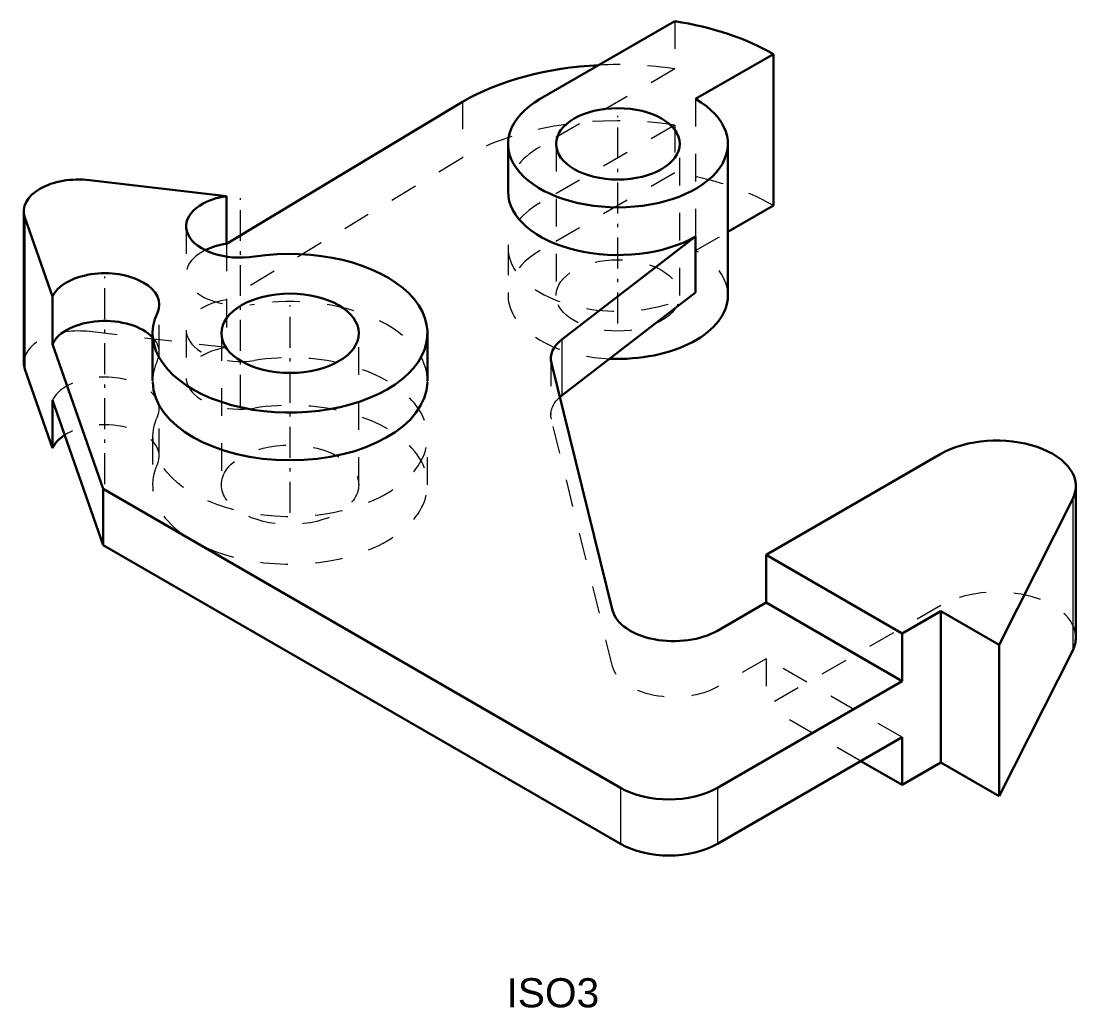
# Model space of a CAD drawing. Header units: millimetres. Extents: x 36 to 732, y -790 to -359.
# Drawn here: x 35.5 to 190, y -769.5 to -625.9 of the extents above; entities that cross this region are included whole.
import ezdxf

# ---------------------------------------------------------------- set-up
doc = ezdxf.new("R2010")
doc.units = ezdxf.units.MM
for name, pattern in [('CENTER', [8, 4.5, -1.5, 0.5, -1.5]), ('DASHED', [8, 4, -4]), ('SOLID', [0])]:
    doc.linetypes.add(name, pattern=pattern)
doc.styles.add('Arial', font='Arial.ttf', dxfattribs={"height": 0.2})

# ---------------------------------------------------------------- blocks, each defined once
blk = doc.blocks.new('BlockOfViews_5')
at = {"linetype": 'SOLID', "lineweight": 30}
for p, q in [((130.651527, -625.906947, -61.033321), (111.05561, -637.220655, -45.033321)), ((133.683027, -637.220655, -45.033321), (144.996735, -630.688683, -54.270925)), ((144.996735, -630.688683, -54.270925), (144.996735, -652.73409, -69.859382)), ((99.741901, -637.628903, -59.178402), (65.372657, -658.282098, -29.970374)), ((106.369318, -643.752628, -35.795716), (106.369318, -650.692849, -40.703194)), ((138.369318, -665.798036, -51.384174), (138.369318, -643.752628, -35.795716)), ((65.372657, -651.341877, -25.062897), (45.462414, -649.022989, -28.342301)), ((65.372657, -651.341877, -25.062897), (65.372657, -658.282098, -29.970374)), ((35.880465, -653.550587, -21.93931), (35.880465, -675.595995, -37.527767)), ((138.36897, -656.560632, -64.447835), (144.996735, -652.73409, -69.859382)), ((36.038435, -654.463926, -20.647654), (40.054868, -665.959109, -4.391009)), ((114.202985, -672.211238, -10.271597), (133.683027, -657.224822, -31.46559)), ((133.683027, -657.224822, -31.46559), (133.683027, -665.389787, -37.239092)), ((40.054868, -665.959109, -4.391009), (40.054868, -672.89933, -9.298487)), ((114.202985, -680.376203, -16.0451), (133.683027, -665.389787, -37.239092)), ((54.63961, -671.309388, 3.175427), (54.63961, -678.249609, -1.732051)), ((94.63961, -678.249609, -1.732051), (94.63961, -671.309388, 3.175427)), ((40.054868, -672.89933, -9.298487), (47.415999, -693.967168, 20.495935)), ((36.038435, -676.509333, -36.236111), (40.054868, -688.004517, -19.979467)), ((121.591501, -711.644319, 45.495201), (112.681955, -675.63682, -5.427092)), ((40.054868, -681.064296, -15.07199), (47.415999, -702.132134, 14.722432)), ((40.054868, -681.064296, -15.07199), (40.054868, -688.004517, -19.979467)), ((169.391919, -688.864064, 28.001488), (143.936075, -703.561003, 48.786098)), ((189.023647, -715.604327, 19.052559), (189.023647, -693.55892, 34.641016)), ((47.415999, -693.967168, 20.495935), (47.415999, -702.132134, 14.722432)), ((47.415999, -693.967168, 20.495935), (122.722871, -737.445611, 81.983738)), ((177.8772, -716.624948, 67.261306), (188.565819, -695.413682, 37.264046)), ((47.415999, -702.132134, 14.722432), (122.722871, -745.610577, 76.210235)), ((143.936075, -703.561003, 48.786098), (143.936075, -710.501224, 43.87862)), ((163.735065, -714.991955, 64.951905), (143.936075, -703.561003, 48.786098)), ((143.936075, -710.501224, 43.87862), (136.865007, -714.583707, 49.652123)), ((163.735065, -721.932176, 60.044428), (143.936075, -710.501224, 43.87862)), ((163.735065, -714.991955, 64.951905), (169.391919, -711.725969, 60.333103)), ((169.391919, -711.725969, 60.333103), (169.391919, -733.771376, 44.744646)), ((169.391919, -711.725969, 60.333103), (177.8772, -716.624948, 67.261306)), ((163.735065, -714.991955, 64.951905), (163.735065, -721.932176, 60.044428)), ((177.8772, -716.624948, 67.261306), (177.8772, -738.670356, 51.672849)), ((177.8772, -738.670356, 51.672849), (188.565819, -717.45909, 21.675589)), ((136.865007, -737.445611, 81.983738), (163.735065, -721.932176, 60.044428)), ((136.865007, -745.610577, 76.210235), (163.735065, -730.097142, 54.270925)), ((163.735065, -730.097142, 54.270925), (163.735065, -737.037363, 49.363448)), ((163.735065, -737.037363, 49.363448), (157.724657, -733.567252, 44.45597)), ((163.735065, -737.037363, 49.363448), (169.391919, -733.771376, 44.744646)), ((169.391919, -733.771376, 44.744646), (177.8772, -738.670356, 51.672849))]:
    blk.add_line(p, q, dxfattribs=at)
at = {"color": 9, "linetype": 'DASHED', "lineweight": 9, "true_color": 0xc0c0c0}
for p, q in [((130.651527, -625.906947, -61.033321), (130.651527, -632.847168, -65.940798)), ((130.651527, -632.847168, -65.940798), (111.05561, -644.160876, -49.940798)), ((99.741901, -637.628903, -59.178402), (99.741901, -645.793869, -64.951905)), ((133.683027, -637.220655, -45.033321), (133.683027, -657.224822, -59.178403)), ((130.651527, -641.012133, -71.714301), (111.05561, -652.325842, -55.714301)), ((130.651527, -641.012133, -71.714301), (130.651527, -647.952354, -76.621778)), ((113.369318, -643.752628, -35.795716), (113.369318, -665.798036, -51.384174)), ((131.369318, -665.798036, -51.384174), (131.369318, -643.752628, -35.795716)), ((99.741901, -645.793869, -64.951905), (65.372657, -666.447064, -35.743877)), ((130.651527, -647.952354, -76.621778), (111.05561, -659.266063, -60.621778)), ((59.515563, -655.748857, -18.830487), (59.515563, -662.689078, -23.737964)), ((133.683027, -659.266063, -60.621778), (138.36897, -656.560632, -64.447835)), ((65.372657, -658.282098, -29.970374), (65.372657, -666.447064, -35.743877)), ((106.369318, -658.857815, -46.476697), (106.369318, -665.798036, -51.384174)), ((55.590361, -674.080177, -7.628517), (55.590361, -667.139956, -2.72104)), ((65.372657, -666.447064, -35.743877), (65.372657, -673.387285, -40.651355)), ((65.372657, -673.387285, -40.651355), (45.462414, -671.068396, -43.930758)), ((59.515563, -670.854044, -29.511467), (59.515563, -677.794265, -34.418944)), ((64.63961, -671.309388, 3.175427), (64.63961, -693.354795, -12.413031)), ((84.63961, -693.354795, -12.413031), (84.63961, -671.309388, 3.175427)), ((112.601551, -674.983622, -6.350853), (112.601551, -683.148588, -12.124356)), ((55.590361, -689.185364, -18.309497), (55.590361, -682.245143, -13.40202)), ((121.591501, -719.809285, 39.721698), (112.681955, -683.801785, -11.200595)), ((54.63961, -686.414574, -7.505554), (54.63961, -693.354795, -12.413031)), ((94.63961, -693.354795, -12.413031), (94.63961, -686.414574, -7.505554)), ((169.391919, -710.909472, 12.413031), (143.936075, -725.606411, 33.19764)), ((143.936075, -718.66619, 38.105118), (136.865007, -722.748673, 43.87862)), ((163.735065, -730.097142, 54.270925), (143.936075, -718.66619, 38.105118)), ((143.936075, -718.66619, 38.105118), (143.936075, -725.606411, 33.19764)), ((157.724657, -733.567252, 44.45597), (143.936075, -725.606411, 33.19764))]:
    blk.add_line(p, q, dxfattribs=at)
at = {"linetype": 'CENTER', "lineweight": 9}
for p, q in [((122.369318, -669.880518, -54.270925), (122.369318, -639.670145, -32.908965)), ((67.417944, -681.876747, -37.305696), (67.417944, -651.666374, -15.943735)), ((47.687983, -693.267846, -21.19625), (47.687983, -663.057472, 0.16571)), ((74.63961, -697.437278, -15.299782), (74.63961, -667.226905, 6.062178))]:
    blk.add_line(p, q, dxfattribs=at)
at = {"color": 196, "linetype": 'SOLID', "lineweight": 9, "true_color": 0x400080}
for p, q in [((36.038435, -654.463926, -20.647654), (36.038435, -676.509333, -36.236111)), ((114.202985, -672.211238, -10.271597), (114.202985, -680.376203, -16.0451)), ((188.565819, -695.413682, 37.264046), (188.565819, -717.45909, 21.675589)), ((122.722871, -737.445611, 81.983738), (122.722871, -745.610577, 76.210235)), ((136.865007, -737.445611, 81.983738), (136.865007, -745.610577, 76.210235))]:
    blk.add_line(p, q, dxfattribs=at)
at = {"linetype": 'SOLID', "lineweight": 30, "extrusion": (0, 0.816497, 0.57735)}
for centre, radius in [((-122.369318, 342.443676, -546.288484), 9), ((-74.63961, 390.173384, -546.288484), 10)]:
    blk.add_circle(centre, radius, dxfattribs=at)
at = {"color": 9, "linetype": 'DASHED', "lineweight": 9, "true_color": 0xc0c0c0, "extrusion": (0, 0.816497, 0.57735)}
for centre, radius in [((-122.369318, 342.443676, -573.288484), 9), ((-74.63961, 390.173384, -573.288484), 10)]:
    blk.add_circle(centre, radius, dxfattribs=at)
at = {"linetype": 'SOLID', "lineweight": 30, "extrusion": (0, 0.816497, 0.57735)}
for centre, radius, start, end in [((-122.369318, 342.443676, -546.288484), 32, 225, 255), ((-122.369318, 342.443676, -554.788484), 32, 274.963457, 315), ((-122.369318, 342.443676, -546.288484), 16, 315, 225), ((-43.880465, 359.414239, -546.288484), 8, 258.594957, 11.405043), ((-67.417943, 363.221754, -546.288484), 7.90238, 285, 105), ((-122.369318, 342.443676, -554.788484), 16, 0, 135), ((-74.63961, 390.173384, -546.288484), 20, 345, 285), ((-67.417943, 363.221754, -554.788484), 7.90238, 285.000011, 310.466052), ((-47.687981, 382.951716, -546.288484), 7.90238, 165, 345), ((-122.369318, 342.443676, -573.288484), 16, 85.737497, 179.621848), ((-47.687981, 382.951716, -554.788484), 7.90238, 208.347511, 345), ((-43.880465, 359.414239, -573.288484), 8, 0.124045, 11.405043), ((-74.63961, 390.173384, -554.788484), 20, 0.789468, 178.984966), ((-47.687981, 382.951716, -573.288484), 7.90238, 317.921702, 345), ((-177.523647, 428.710703, -546.288484), 11.5, 163.778494, 315), ((-177.523647, 428.710703, -573.288484), 11.5, 163.778497, 180.318357), ((-129.793939, 485.632799, -554.788484), 10, 45, 135), ((-129.793939, 485.632799, -564.788484), 10, 45, 135)]:
    blk.add_arc(centre, radius, start, end, dxfattribs=at)
at = {"color": 9, "linetype": 'DASHED', "lineweight": 9, "true_color": 0xc0c0c0, "extrusion": (0, 0.816497, 0.57735)}
for centre, radius, start, end in [((-122.369318, 342.443676, -554.788484), 32, 255, 274.963457), ((-122.369318, 342.443676, -564.788484), 32, 255, 315), ((-122.369318, 342.443676, -554.788484), 16, 315, 0), ((-122.369318, 342.443676, -573.288484), 32, 225, 255), ((-122.369318, 342.443676, -564.788484), 16, 315, 135), ((-67.417943, 363.221754, -554.788484), 7.90238, 310.466052, 104.999997), ((-122.369318, 342.443676, -573.288484), 16, 315, 85.737497), ((-122.369318, 342.443676, -573.288484), 16, 179.621848, 225), ((-67.417943, 363.221754, -564.788484), 7.90238, 285, 105), ((-74.63961, 390.173384, -554.788484), 20, 178.984966, 285), ((-43.880465, 359.414239, -573.288484), 8, 258.594957, 0.124045), ((-47.687981, 382.951716, -554.788484), 7.90238, 165.000003, 208.347511), ((-67.417943, 363.221754, -573.288484), 7.90238, 285, 105), ((-74.63961, 390.173384, -564.788484), 20, 345, 285), ((-74.63961, 390.173384, -554.788484), 20, 345, 0.789468), ((-47.687981, 382.951716, -564.788484), 7.90238, 165, 345), ((-74.63961, 390.173384, -573.288484), 20, 345, 285), ((-47.687981, 382.951716, -573.288484), 7.90238, 165.000003, 317.921702), ((-177.523647, 428.710703, -573.288484), 11.5, 180.318357, 315)]:
    blk.add_arc(centre, radius, start, end, dxfattribs=at)
at = {"linetype": 'SOLID', "lineweight": 30, "extrusion": (0, -0.816497, -0.57735)}
for centre, radius, start, end in [((120.601551, 384.516529, 554.788484), 8, 171.869898, 216.88701), ((120.601551, 384.516529, 564.788484), 8, 213.263458, 216.88701), ((130.501046, 446.741926, 554.788484), 9, 45, 171.869898)]:
    blk.add_arc(centre, radius, start, end, dxfattribs=at)
at = {"color": 9, "linetype": 'DASHED', "lineweight": 9, "true_color": 0xc0c0c0, "extrusion": (0, -0.816497, -0.57735)}
for centre, radius, start, end in [((120.601551, 384.516529, 564.788484), 8, 171.869898, 213.263458), ((130.501046, 446.741926, 564.788484), 9, 45, 171.869898)]:
    blk.add_arc(centre, radius, start, end, dxfattribs=at)
at = {"lineweight": 9, "insert": (106.138071, -767.301575), "char_height": 4.243035, "attachment_point": 4, "style": 'Arial'}
blk.add_mtext('ISO3', dxfattribs=at)

msp = doc.modelspace()

# ---------------------------------------------------------------- block references
msp.add_blockref('BlockOfViews_5', (0, 0))

doc.saveas('drawing.dxf')
